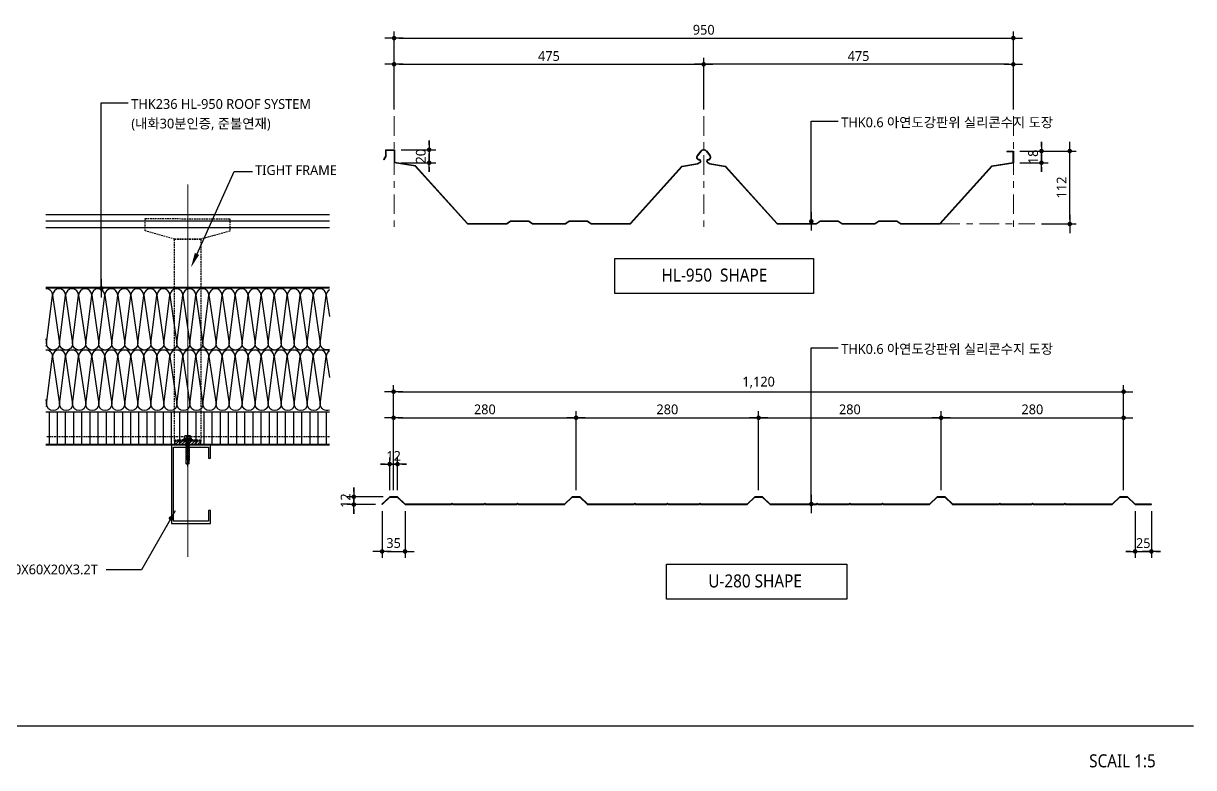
# Model space of a CAD drawing. Header units: millimetres. Extents: x -1365 to 31821, y 84 to 2865.
# Drawn here: x 25424 to 27220, y 1521 to 2663 of the extents above; entities that cross this region are included whole.
import ezdxf
from ezdxf import colors
from ezdxf.entities.mleader import LeaderData, LeaderLine
from ezdxf.enums import TextEntityAlignment as Align
from ezdxf.math import Vec2, Vec3

# ---------------------------------------------------------------- set-up
doc = ezdxf.new("R2010")
doc.units = ezdxf.units.MM
doc.header["$LTSCALE"] = 10
for name, pattern in [('0', [0]), ('CEN', [62, 60, -1, 0, -1]), ('HID', [0.375, 0.25, -0.125]), ('XKITLINE03', [6, 3, -1, 1, -1])]:
    doc.linetypes.add(name, pattern=pattern)
doc.layers.get('DEFPOINTS').update_dxf_attribs({"color": 137})
for name, color, linetype in [('0-3', 3, 'Continuous'), ('1', 7, 'Continuous'), ('2SEC', 2, 'Continuous'), ('4ELE', 4, 'Continuous'), ('6', 6, 'Continuous'), ('[]PURLIN', 6, '0'), ('[]단열재', 8, 'Continuous'), ('AA-CLXK-CNTL(BLBR)', 11, 'CEN'), ('DIM', 7, 'Continuous'), ('DM', 7, 'Continuous'), ('SYM-LEAD', 6, 'Continuous'), ('TEX', 3, 'Continuous'), ('TEXT', 3, 'Continuous'), ('치수선', 1, 'Continuous')]:
    doc.layers.add(name, color=color, linetype=linetype)
for name, color, linetype, lineweight in [('021', 1, 'CEN', 9), ('_0', 7, 'Continuous', 15), ('Grid', 1, 'Continuous', 0), ('SCREW', 9, 'Continuous', 5)]:
    doc.layers.add(name, color=color, linetype=linetype, lineweight=lineweight)
doc.styles.get("Standard").update_dxf_attribs({"font": 'malgun.ttf'})
doc.styles.add('돋움', font='malgun.ttf', dxfattribs={"width": 0.9})
doc.styles.add('맑은고딕', font='malgun.ttf')
doc.styles.add('스타일1', font='malgun.ttf')
doc.dimstyles.new('GAUN-10', dxfattribs={"dimscale": 10, "dimtxt": 1.5, "dimasz": 0.7, "dimexe": 1, "dimexo": 1, "dimgap": 0.5, "dimtad": 1, "dimdec": 0, "dimzin": 1, "dimdsep": 46, "dimlunit": 6, "dimtxsty": '맑은고딕', "dimblk": 'CJDOT', "dimcen": 0.09, "dimdle": 1, "dimclrd": 256, "dimclre": 256, "dimclrt": 3, "dimadec": 0, "dimazin": 0, "dimtfac": 1, "dimtdec": 0, "dimtix": 1, "dimtmove": 2, "dimatfit": 3, "dimldrblk": 'CJDOT', "dimfxl": 1, "dimtolj": 1, "dimtzin": 1, "dimarcsym": 0})

# ---------------------------------------------------------------- blocks, each defined once
blk = doc.blocks.new('dsgfdsgsfdgfdsgsdfgfdsg')
at = {"layer": 'AA-CLXK-CNTL(BLBR)', "color": 1}
blk.add_line((-48395.6, -8302.7), (-48395.6, -8353), dxfattribs=at)
at = {"layer": 'SCREW', "color": 8}
for p, q in [((-48403.6, -8311.4), (-48401.1, -8310.2)), ((-48403.6, -8311.4), (-48387.6, -8311.4)), ((-48403.6, -8311.4), (-48403.3, -8312.2)), ((-48400.6, -8305.7), (-48400.6, -8309.4)), ((-48399.3, -8305.2), (-48392, -8305.2)), ((-48397.9, -8305.7), (-48397.9, -8309.4)), ((-48393.4, -8305.7), (-48393.4, -8309.4)), ((-48390.6, -8305.7), (-48390.6, -8309.4)), ((-48387.6, -8311.4), (-48390.1, -8310.2)), ((-48387.6, -8311.4), (-48388, -8312.2)), ((-48388, -8312.2), (-48403.3, -8312.2)), ((-48398.8, -8314.1), (-48392.5, -8313.6)), ((-48398.8, -8314.1), (-48398.1, -8313.7)), ((-48398.8, -8314.1), (-48398.1, -8314.4)), ((-48398.8, -8315.9), (-48392.5, -8315.4)), ((-48398.8, -8315.9), (-48398.1, -8315.5)), ((-48398.8, -8315.9), (-48398.1, -8316.2)), ((-48398.8, -8317.7), (-48392.5, -8317.2)), ((-48398.8, -8317.7), (-48398.1, -8317.3)), ((-48398.8, -8317.7), (-48398.1, -8318)), ((-48398.8, -8319.5), (-48392.5, -8319)), ((-48398.8, -8319.5), (-48398.1, -8319.1)), ((-48398.8, -8319.5), (-48398.1, -8319.8)), ((-48398.8, -8321.3), (-48392.5, -8320.8)), ((-48398.8, -8321.3), (-48398.1, -8320.9)), ((-48398.8, -8321.3), (-48398.1, -8321.6)), ((-48398.8, -8323.1), (-48392.5, -8322.6)), ((-48398.8, -8323.1), (-48398.1, -8322.7)), ((-48398.8, -8323.1), (-48398.1, -8323.4)), ((-48398.8, -8324.9), (-48392.5, -8324.4)), ((-48398.8, -8324.9), (-48398.1, -8324.5)), ((-48398.8, -8324.9), (-48398.1, -8325.2)), ((-48398.8, -8326.7), (-48392.5, -8326.2)), ((-48398.8, -8326.7), (-48398.1, -8326.3)), ((-48398.8, -8326.7), (-48398.1, -8327)), ((-48398.8, -8328.5), (-48392.5, -8328)), ((-48398.8, -8328.5), (-48398.1, -8328.1)), ((-48398.8, -8328.5), (-48398.1, -8328.8)), ((-48398.8, -8330.3), (-48392.5, -8329.8)), ((-48398.8, -8330.3), (-48398.1, -8329.9)), ((-48398.1, -8313.7), (-48398.1, -8312.2)), ((-48398.1, -8313.7), (-48393.2, -8313.2)), ((-48398.1, -8314.4), (-48393.2, -8313.9)), ((-48398.1, -8315.5), (-48398.1, -8314.4)), ((-48398.1, -8315.5), (-48398.1, -8314.4)), ((-48398.1, -8315.5), (-48393.2, -8315)), ((-48398.1, -8316.2), (-48393.2, -8315.7)), ((-48398.1, -8317.3), (-48398.1, -8316.2)), ((-48398.1, -8317.3), (-48398.1, -8316.2)), ((-48398.1, -8317.3), (-48393.2, -8316.8)), ((-48398.1, -8318), (-48393.2, -8317.5)), ((-48398.1, -8320.9), (-48398.1, -8318)), ((-48398.1, -8319.1), (-48398.1, -8318)), ((-48398.1, -8319.1), (-48393.2, -8318.6)), ((-48398.1, -8319.8), (-48393.2, -8319.3)), ((-48398.1, -8320.9), (-48398.1, -8319.8)), ((-48398.1, -8320.9), (-48393.2, -8320.4)), ((-48398.1, -8321.6), (-48393.2, -8321.1)), ((-48398.1, -8322.7), (-48398.1, -8321.6)), ((-48398.1, -8322.7), (-48393.2, -8322.2)), ((-48398.1, -8323.4), (-48393.2, -8322.9)), ((-48398.1, -8324.5), (-48398.1, -8323.4)), ((-48398.1, -8324.5), (-48393.2, -8324)), ((-48398.1, -8325.2), (-48393.2, -8324.7)), ((-48398.1, -8326.3), (-48398.1, -8325.2)), ((-48398.1, -8326.3), (-48393.2, -8325.8)), ((-48398.1, -8327), (-48393.2, -8326.5)), ((-48398.1, -8328.1), (-48398.1, -8327)), ((-48398.1, -8328.1), (-48393.2, -8327.6)), ((-48398.1, -8328.8), (-48393.2, -8328.3)), ((-48398.1, -8329.9), (-48398.1, -8328.8)), ((-48398.1, -8329.9), (-48393.2, -8329.4)), ((-48393.2, -8313.2), (-48393.2, -8312.2)), ((-48392.5, -8313.6), (-48393.2, -8313.2)), ((-48392.5, -8313.6), (-48393.2, -8313.9)), ((-48393.2, -8315), (-48393.2, -8313.9)), ((-48393.2, -8315), (-48393.2, -8313.9)), ((-48392.5, -8315.4), (-48393.2, -8315)), ((-48392.5, -8315.4), (-48393.2, -8315.7)), ((-48393.2, -8316.8), (-48393.2, -8315.7)), ((-48393.2, -8316.8), (-48393.2, -8315.7)), ((-48392.5, -8317.2), (-48393.2, -8316.8)), ((-48392.5, -8317.2), (-48393.2, -8317.5)), ((-48393.2, -8318.6), (-48393.2, -8317.5)), ((-48393.2, -8318.6), (-48393.2, -8317.5)), ((-48392.5, -8319), (-48393.2, -8318.6)), ((-48392.5, -8319), (-48393.2, -8319.3)), ((-48393.2, -8320.4), (-48393.2, -8319.3)), ((-48393.2, -8320.4), (-48393.2, -8319.3)), ((-48392.5, -8320.8), (-48393.2, -8320.4)), ((-48392.5, -8320.8), (-48393.2, -8321.1)), ((-48393.2, -8322.2), (-48393.2, -8321.1)), ((-48392.5, -8322.6), (-48393.2, -8322.2)), ((-48392.5, -8322.6), (-48393.2, -8322.9)), ((-48393.2, -8324), (-48393.2, -8322.9)), ((-48392.5, -8324.4), (-48393.2, -8324)), ((-48392.5, -8324.4), (-48393.2, -8324.7)), ((-48393.2, -8325.8), (-48393.2, -8324.7)), ((-48392.5, -8326.2), (-48393.2, -8325.8)), ((-48392.5, -8326.2), (-48393.2, -8326.5)), ((-48393.2, -8327.6), (-48393.2, -8326.5)), ((-48392.5, -8328), (-48393.2, -8327.6)), ((-48392.5, -8328), (-48393.2, -8328.3)), ((-48393.2, -8329.4), (-48393.2, -8328.3)), ((-48392.5, -8329.8), (-48393.2, -8329.4)), ((-48392.5, -8329.8), (-48393.2, -8330.1)), ((-48398.8, -8330.3), (-48398.1, -8330.6)), ((-48398.8, -8332.1), (-48392.5, -8331.6)), ((-48398.8, -8332.1), (-48398.1, -8331.7)), ((-48398.8, -8332.1), (-48398.1, -8332.4)), ((-48398.8, -8333.9), (-48392.5, -8333.4)), ((-48398.8, -8333.9), (-48398.1, -8333.5)), ((-48398.8, -8333.9), (-48398.1, -8334.2)), ((-48398.8, -8335.7), (-48392.5, -8335.2)), ((-48398.8, -8335.7), (-48398.1, -8335.3)), ((-48398.8, -8335.7), (-48398.1, -8336)), ((-48398.8, -8337.5), (-48392.5, -8337)), ((-48398.8, -8337.5), (-48398.1, -8337.1)), ((-48398.8, -8337.5), (-48398.1, -8337.8)), ((-48398.8, -8339.3), (-48392.5, -8338.8)), ((-48398.8, -8339.3), (-48398.1, -8338.9)), ((-48398.8, -8339.3), (-48398.1, -8339.6)), ((-48398.8, -8341.1), (-48392.5, -8340.6)), ((-48398.8, -8341.1), (-48398.1, -8340.7)), ((-48398.8, -8341.1), (-48398.1, -8341.4)), ((-48398.8, -8342.9), (-48392.5, -8342.4)), ((-48398.8, -8342.9), (-48398.1, -8342.5)), ((-48398.8, -8342.9), (-48398.1, -8343.2)), ((-48398.1, -8330.6), (-48393.2, -8330.1)), ((-48398.1, -8331.7), (-48398.1, -8330.6)), ((-48398.1, -8331.7), (-48393.2, -8331.2)), ((-48398.1, -8332.4), (-48393.2, -8331.9)), ((-48398.1, -8333.5), (-48398.1, -8332.4)), ((-48398.1, -8333.5), (-48393.2, -8333)), ((-48398.1, -8334.2), (-48393.2, -8333.7)), ((-48398.1, -8335.3), (-48398.1, -8334.2)), ((-48398.1, -8335.3), (-48393.2, -8334.8)), ((-48398.1, -8336), (-48393.2, -8335.5)), ((-48398.1, -8337.1), (-48398.1, -8336)), ((-48398.1, -8337.1), (-48393.2, -8336.6)), ((-48398.1, -8337.8), (-48393.2, -8337.3)), ((-48398.1, -8338.9), (-48398.1, -8337.8)), ((-48398.1, -8338.9), (-48393.2, -8338.4)), ((-48398.1, -8339.6), (-48393.2, -8339.1)), ((-48398.1, -8340.7), (-48398.1, -8339.6)), ((-48398.1, -8340.7), (-48393.2, -8340.2)), ((-48398.1, -8341.4), (-48393.2, -8340.9)), ((-48398.1, -8342.5), (-48398.1, -8341.4)), ((-48398.1, -8342.5), (-48393.2, -8342)), ((-48398.1, -8343.2), (-48397, -8343.1)), ((-48397.9, -8348.4), (-48397.9, -8343.2)), ((-48397.9, -8343.2), (-48397.9, -8343.2)), ((-48397.4, -8344), (-48397.9, -8344.2)), ((-48397.8, -8348.2), (-48397.8, -8344.1)), ((-48397, -8343.1), (-48397.4, -8344)), ((-48397.4, -8344), (-48397.4, -8347.4)), ((-48397.4, -8347.4), (-48395.6, -8350.2)), ((-48396, -8343), (-48393.1, -8342.7)), ((-48394.8, -8347.2), (-48395.6, -8350.2)), ((-48394.8, -8347.2), (-48393.1, -8348.4)), ((-48393.2, -8331.2), (-48393.2, -8330.1)), ((-48392.5, -8331.6), (-48393.2, -8331.2)), ((-48392.5, -8331.6), (-48393.2, -8331.9)), ((-48393.2, -8333), (-48393.2, -8331.9)), ((-48392.5, -8333.4), (-48393.2, -8333)), ((-48392.5, -8333.4), (-48393.2, -8333.7)), ((-48393.2, -8334.8), (-48393.2, -8333.7)), ((-48392.5, -8335.2), (-48393.2, -8334.8)), ((-48392.5, -8335.2), (-48393.2, -8335.5)), ((-48393.2, -8336.6), (-48393.2, -8335.5)), ((-48392.5, -8337), (-48393.2, -8336.6)), ((-48392.5, -8337), (-48393.2, -8337.3)), ((-48393.2, -8338.4), (-48393.2, -8337.3)), ((-48392.5, -8338.8), (-48393.2, -8338.4)), ((-48392.5, -8338.8), (-48393.2, -8339.1)), ((-48393.2, -8340.2), (-48393.2, -8339.1)), ((-48392.5, -8340.6), (-48393.2, -8340.2)), ((-48392.5, -8340.6), (-48393.2, -8340.9)), ((-48393.2, -8342), (-48393.2, -8340.9)), ((-48392.5, -8342.4), (-48393.2, -8342)), ((-48392.5, -8342.4), (-48393.1, -8342.7)), ((-48393.1, -8342.7), (-48393.1, -8348.4)), ((-48395.6, -8350.2), (-48397.9, -8348.4)), ((-48395.6, -8350.2), (-48397.8, -8348.2)), ((-48395.6, -8350.2), (-48393.1, -8348.4))]:
    blk.add_line(p, q, dxfattribs=at)
blk.add_lwpolyline([(-48389.6, -8310), (-48389.6, -8309.5, 0.414214), (-48389.8, -8309.4), (-48400.6, -8309.4), (-48401.5, -8309.4, 0.414214), (-48401.6, -8309.5), (-48401.6, -8310, 0.414214), (-48401.5, -8310.2), (-48389.8, -8310.2, 0.414214)], format="xyb", close=True, dxfattribs=at)
for centre, radius, start, end in [((-48399.3, -8307.2), 2.07, 48.3968, 131.6032), ((-48395.6, -8310.3), 5.11, 63.8596, 116.1404), ((-48392, -8307.2), 2.07, 48.3968, 131.6032), ((-48396.3, -8344.4), 1.41, 2.6881, 120.338), ((-48405, -8346.3), 10.3, 354.5451, 11.0231)]:
    blk.add_arc(centre, radius, start, end, dxfattribs=at)
blk = doc.blocks.new('CJDOT')
blk.add_line((-2, 0), (2, 0))
at = {"const_width": 0.5}
blk.add_lwpolyline([(-0.25, 0, 1), (0.25, 0, 1)], format="xyb", close=True, dxfattribs=at)
blk = doc.blocks.new('*D324')
at = {"layer": 'DEFPOINTS', "color": 0, "transparency": 16777216}
for p in [(26272.2, 2057.6), (25992.2, 1936.4), (26272.2, 1936.4)]:
    blk.add_point(p, dxfattribs=at)
at = {"layer": 'DIM', "lineweight": -2, "transparency": 16777216}
for p, q in [((25992.2, 1946.4), (25992.2, 2067.6)), ((26272.2, 1946.4), (26272.2, 2067.6)), ((25999.2, 2057.6), (26265.2, 2057.6))]:
    blk.add_line(p, q, dxfattribs=at)
at = {"layer": 'DIM', "lineweight": -2, "transparency": 16777216, "xscale": 7, "yscale": 7, "zscale": 7, "rotation": 180}
blk.add_blockref('CJDOT', (25992.2, 2057.6), dxfattribs=at)
at = {"layer": 'DIM', "lineweight": -2, "transparency": 16777216, "xscale": 7, "yscale": 7, "zscale": 7}
blk.add_blockref('CJDOT', (26272.2, 2057.6), dxfattribs=at)
at = {"layer": 'DIM', "color": 3, "transparency": 16777216, "insert": (26132.2, 2070.4), "char_height": 15, "attachment_point": 5, "style": '맑은고딕'}
blk.add_mtext('\\A1;280', dxfattribs=at)
blk = doc.blocks.new('*D325')
at = {"layer": 'DEFPOINTS', "color": 0, "transparency": 16777216}
for p in [(26552.2, 2057.6), (26272.2, 1936.4), (26552.2, 1936.4)]:
    blk.add_point(p, dxfattribs=at)
at = {"layer": 'DIM', "lineweight": -2, "transparency": 16777216}
for p, q in [((26272.2, 1946.4), (26272.2, 2067.6)), ((26552.2, 1946.4), (26552.2, 2067.6)), ((26279.2, 2057.6), (26545.2, 2057.6))]:
    blk.add_line(p, q, dxfattribs=at)
at = {"layer": 'DIM', "lineweight": -2, "transparency": 16777216, "xscale": 7, "yscale": 7, "zscale": 7, "rotation": 180}
blk.add_blockref('CJDOT', (26272.2, 2057.6), dxfattribs=at)
at = {"layer": 'DIM', "lineweight": -2, "transparency": 16777216, "xscale": 7, "yscale": 7, "zscale": 7}
blk.add_blockref('CJDOT', (26552.2, 2057.6), dxfattribs=at)
at = {"layer": 'DIM', "color": 3, "transparency": 16777216, "insert": (26412.2, 2070.4), "char_height": 15, "attachment_point": 5, "style": '맑은고딕'}
blk.add_mtext('\\A1;280', dxfattribs=at)
blk = doc.blocks.new('*D326')
at = {"layer": 'DEFPOINTS', "color": 0, "transparency": 16777216}
for p in [(26832.2, 2057.6), (26552.2, 1936.4), (26832.2, 1936.4)]:
    blk.add_point(p, dxfattribs=at)
at = {"layer": 'DIM', "lineweight": -2, "transparency": 16777216}
for p, q in [((26552.2, 1946.4), (26552.2, 2067.6)), ((26832.2, 1946.4), (26832.2, 2067.6)), ((26559.2, 2057.6), (26825.2, 2057.6))]:
    blk.add_line(p, q, dxfattribs=at)
at = {"layer": 'DIM', "lineweight": -2, "transparency": 16777216, "xscale": 7, "yscale": 7, "zscale": 7, "rotation": 180}
blk.add_blockref('CJDOT', (26552.2, 2057.6), dxfattribs=at)
at = {"layer": 'DIM', "lineweight": -2, "transparency": 16777216, "xscale": 7, "yscale": 7, "zscale": 7}
blk.add_blockref('CJDOT', (26832.2, 2057.6), dxfattribs=at)
at = {"layer": 'DIM', "color": 3, "transparency": 16777216, "insert": (26692.2, 2070.4), "char_height": 15, "attachment_point": 5, "style": '맑은고딕'}
blk.add_mtext('\\A1;280', dxfattribs=at)
blk = doc.blocks.new('*D327')
at = {"layer": 'DEFPOINTS', "color": 0, "transparency": 16777216}
for p in [(25931.2, 1936.4), (25974.6, 1924.4), (25986.2, 1936.4)]:
    blk.add_point(p, dxfattribs=at)
at = {"layer": 'DIM', "lineweight": -2, "transparency": 16777216}
for p, q in [((25931.2, 1943.4), (25931.2, 1950.4)), ((25976.2, 1936.4), (25921.2, 1936.4)), ((25964.6, 1924.4), (25921.2, 1924.4)), ((25931.2, 1924.4), (25931.2, 1936.4)), ((25931.2, 1917.4), (25931.2, 1910.4))]:
    blk.add_line(p, q, dxfattribs=at)
at = {"layer": 'DIM', "lineweight": -2, "transparency": 16777216, "xscale": 7, "yscale": 7, "zscale": 7}
for p, rotation in [((25931.2, 1936.4), 270), ((25931.2, 1924.4), 90)]:
    blk.add_blockref('CJDOT', p, dxfattribs=dict(at, rotation=rotation))
at = {"layer": 'DIM', "color": 3, "transparency": 16777216, "insert": (25918.5, 1930.4), "char_height": 15, "attachment_point": 5, "rotation": 90, "style": '맑은고딕'}
blk.add_mtext('\\A1;12', dxfattribs=at)
blk = doc.blocks.new('*D328')
at = {"layer": 'DEFPOINTS', "color": 0, "transparency": 16777216}
for p in [(25998.2, 1986.5), (25986.2, 1936.4), (25998.2, 1936.4)]:
    blk.add_point(p, dxfattribs=at)
at = {"layer": 'DIM', "lineweight": -2, "transparency": 16777216}
for p, q in [((25986.2, 1946.4), (25986.2, 1996.5)), ((25998.2, 1946.4), (25998.2, 1996.5)), ((25979.2, 1986.5), (25972.2, 1986.5)), ((25986.2, 1986.5), (25998.2, 1986.5)), ((26005.2, 1986.5), (26012.2, 1986.5))]:
    blk.add_line(p, q, dxfattribs=at)
at = {"layer": 'DIM', "lineweight": -2, "transparency": 16777216, "xscale": 7, "yscale": 7, "zscale": 7}
blk.add_blockref('CJDOT', (25986.2, 1986.5), dxfattribs=at)
at = {"layer": 'DIM', "lineweight": -2, "transparency": 16777216, "xscale": 7, "yscale": 7, "zscale": 7, "rotation": 180}
blk.add_blockref('CJDOT', (25998.2, 1986.5), dxfattribs=at)
at = {"layer": 'DIM', "color": 3, "transparency": 16777216, "insert": (25992.2, 1999.1), "char_height": 15, "attachment_point": 5, "style": '맑은고딕'}
blk.add_mtext('\\A1;12', dxfattribs=at)
blk = doc.blocks.new('*D329')
at = {"layer": 'DEFPOINTS', "color": 0, "transparency": 16777216}
for p in [(25974.6, 1924.4), (26009.8, 1924.4), (26009.8, 1852.5)]:
    blk.add_point(p, dxfattribs=at)
at = {"layer": 'DIM', "lineweight": -2, "transparency": 16777216}
for p, q in [((25974.6, 1914.4), (25974.6, 1842.5)), ((26009.8, 1914.4), (26009.8, 1842.5)), ((25981.6, 1852.5), (26002.8, 1852.5))]:
    blk.add_line(p, q, dxfattribs=at)
at = {"layer": 'DIM', "lineweight": -2, "transparency": 16777216, "xscale": 7, "yscale": 7, "zscale": 7, "rotation": 180}
blk.add_blockref('CJDOT', (25974.6, 1852.5), dxfattribs=at)
at = {"layer": 'DIM', "lineweight": -2, "transparency": 16777216, "xscale": 7, "yscale": 7, "zscale": 7}
blk.add_blockref('CJDOT', (26009.8, 1852.5), dxfattribs=at)
at = {"layer": 'DIM', "color": 3, "transparency": 16777216, "insert": (25992.2, 1865.3), "char_height": 15, "attachment_point": 5, "style": '맑은고딕'}
blk.add_mtext('\\A1;35', dxfattribs=at)
blk = doc.blocks.new('*D330')
at = {"layer": 'DEFPOINTS', "color": 0, "transparency": 16777216}
for p in [(27112.2, 2097.6), (25992.2, 1936.4), (27112.2, 1936.4)]:
    blk.add_point(p, dxfattribs=at)
at = {"layer": 'DIM', "lineweight": -2, "transparency": 16777216}
for p, q in [((25992.2, 1946.4), (25992.2, 2107.6)), ((27112.2, 1946.4), (27112.2, 2107.6)), ((25999.2, 2097.6), (27105.2, 2097.6))]:
    blk.add_line(p, q, dxfattribs=at)
at = {"layer": 'DIM', "lineweight": -2, "transparency": 16777216, "xscale": 7, "yscale": 7, "zscale": 7, "rotation": 180}
blk.add_blockref('CJDOT', (25992.2, 2097.6), dxfattribs=at)
at = {"layer": 'DIM', "lineweight": -2, "transparency": 16777216, "xscale": 7, "yscale": 7, "zscale": 7}
blk.add_blockref('CJDOT', (27112.2, 2097.6), dxfattribs=at)
at = {"layer": 'DIM', "color": 3, "transparency": 16777216, "insert": (26552.2, 2111.7), "char_height": 15, "attachment_point": 5, "style": '맑은고딕'}
blk.add_mtext('\\A1;1,120', dxfattribs=at)
blk = doc.blocks.new('*D331')
at = {"layer": 'DEFPOINTS', "color": 0, "transparency": 16777216}
for p in [(27112.2, 2057.6), (26832.2, 1936.4), (27112.2, 1936.4)]:
    blk.add_point(p, dxfattribs=at)
at = {"layer": 'DIM', "lineweight": -2, "transparency": 16777216}
for p, q in [((26832.2, 1946.4), (26832.2, 2067.6)), ((27112.2, 1946.4), (27112.2, 2067.6)), ((26839.2, 2057.6), (27105.2, 2057.6))]:
    blk.add_line(p, q, dxfattribs=at)
at = {"layer": 'DIM', "lineweight": -2, "transparency": 16777216, "xscale": 7, "yscale": 7, "zscale": 7, "rotation": 180}
blk.add_blockref('CJDOT', (26832.2, 2057.6), dxfattribs=at)
at = {"layer": 'DIM', "lineweight": -2, "transparency": 16777216, "xscale": 7, "yscale": 7, "zscale": 7}
blk.add_blockref('CJDOT', (27112.2, 2057.6), dxfattribs=at)
at = {"layer": 'DIM', "color": 3, "transparency": 16777216, "insert": (26972.2, 2070.4), "char_height": 15, "attachment_point": 5, "style": '맑은고딕'}
blk.add_mtext('\\A1;280', dxfattribs=at)
blk = doc.blocks.new('*D332')
at = {"layer": 'DEFPOINTS', "color": 0, "transparency": 16777216}
for p in [(27129.8, 1924.4), (27154.8, 1924.4), (27154.8, 1852.5)]:
    blk.add_point(p, dxfattribs=at)
at = {"layer": 'DIM', "lineweight": -2, "transparency": 16777216}
for p, q in [((27129.8, 1914.4), (27129.8, 1842.5)), ((27154.8, 1914.4), (27154.8, 1842.5)), ((27122.8, 1852.5), (27115.8, 1852.5)), ((27129.8, 1852.5), (27154.8, 1852.5)), ((27161.8, 1852.5), (27168.8, 1852.5))]:
    blk.add_line(p, q, dxfattribs=at)
at = {"layer": 'DIM', "lineweight": -2, "transparency": 16777216, "xscale": 7, "yscale": 7, "zscale": 7}
blk.add_blockref('CJDOT', (27129.8, 1852.5), dxfattribs=at)
at = {"layer": 'DIM', "lineweight": -2, "transparency": 16777216, "xscale": 7, "yscale": 7, "zscale": 7, "rotation": 180}
blk.add_blockref('CJDOT', (27154.8, 1852.5), dxfattribs=at)
at = {"layer": 'DIM', "color": 3, "transparency": 16777216, "insert": (27142.3, 1865.2), "char_height": 15, "attachment_point": 5, "style": '맑은고딕'}
blk.add_mtext('\\A1;25', dxfattribs=at)
blk = doc.blocks.new('*D333')
at = {"layer": 'DEFPOINTS', "color": 0, "transparency": 16777216}
for p in [(26943, 2640.3), (25993, 2520.5), (26943, 2520.5)]:
    blk.add_point(p, dxfattribs=at)
at = {"layer": 'DIM', "lineweight": -2, "transparency": 16777216}
for p, q in [((25993, 2530.5), (25993, 2650.3)), ((26000, 2640.3), (26936, 2640.3)), ((26943, 2530.5), (26943, 2650.3))]:
    blk.add_line(p, q, dxfattribs=at)
at = {"layer": 'DIM', "lineweight": -2, "transparency": 16777216, "xscale": 7, "yscale": 7, "zscale": 7, "rotation": 180}
blk.add_blockref('CJDOT', (25993, 2640.3), dxfattribs=at)
at = {"layer": 'DIM', "lineweight": -2, "transparency": 16777216, "xscale": 7, "yscale": 7, "zscale": 7}
blk.add_blockref('CJDOT', (26943, 2640.3), dxfattribs=at)
at = {"layer": 'DIM', "color": 3, "transparency": 16777216, "insert": (26468, 2653), "char_height": 15, "attachment_point": 5, "style": '맑은고딕'}
blk.add_mtext('\\A1;950', dxfattribs=at)
blk = doc.blocks.new('*D334')
at = {"layer": 'DEFPOINTS', "color": 0, "transparency": 16777216}
for p in [(26468, 2600.1), (25993, 2520.5), (26468, 2520.5)]:
    blk.add_point(p, dxfattribs=at)
at = {"layer": 'DIM', "lineweight": -2, "transparency": 16777216}
for p, q in [((25993, 2530.5), (25993, 2610.1)), ((26468, 2530.5), (26468, 2610.1)), ((26000, 2600.1), (26461, 2600.1))]:
    blk.add_line(p, q, dxfattribs=at)
at = {"layer": 'DIM', "lineweight": -2, "transparency": 16777216, "xscale": 7, "yscale": 7, "zscale": 7, "rotation": 180}
blk.add_blockref('CJDOT', (25993, 2600.1), dxfattribs=at)
at = {"layer": 'DIM', "lineweight": -2, "transparency": 16777216, "xscale": 7, "yscale": 7, "zscale": 7}
blk.add_blockref('CJDOT', (26468, 2600.1), dxfattribs=at)
at = {"layer": 'DIM', "color": 3, "transparency": 16777216, "insert": (26230.5, 2612.7), "char_height": 15, "attachment_point": 5, "style": '맑은고딕'}
blk.add_mtext('\\A1;475', dxfattribs=at)
blk = doc.blocks.new('*D335')
at = {"layer": 'DEFPOINTS', "color": 0, "transparency": 16777216}
for p in [(26976, 2467), (27029.6, 2467), (26976, 2355)]:
    blk.add_point(p, dxfattribs=at)
at = {"layer": 'DIM', "lineweight": -2, "transparency": 16777216}
for p, q in [((26986, 2467), (27039.6, 2467)), ((27029.6, 2362), (27029.6, 2460)), ((26986, 2355), (27039.6, 2355))]:
    blk.add_line(p, q, dxfattribs=at)
at = {"layer": 'DIM', "lineweight": -2, "transparency": 16777216, "xscale": 7, "yscale": 7, "zscale": 7}
for p, rotation in [((27029.6, 2467), 90), ((27029.6, 2355), 270)]:
    blk.add_blockref('CJDOT', p, dxfattribs=dict(at, rotation=rotation))
at = {"layer": 'DIM', "color": 3, "transparency": 16777216, "insert": (27017, 2411), "char_height": 15, "attachment_point": 5, "rotation": 90, "style": '맑은고딕'}
blk.add_mtext('\\A1;112', dxfattribs=at)
blk = doc.blocks.new('*D336')
at = {"layer": 'DEFPOINTS', "color": 0, "transparency": 16777216}
for p in [(26943, 2467), (26943, 2449), (26986.2, 2449)]:
    blk.add_point(p, dxfattribs=at)
at = {"layer": 'DIM', "lineweight": -2, "transparency": 16777216}
for p, q in [((26986.2, 2474), (26986.2, 2481)), ((26953, 2467), (26996.2, 2467)), ((26986.2, 2467), (26986.2, 2449)), ((26953, 2449), (26996.2, 2449)), ((26986.2, 2442), (26986.2, 2435))]:
    blk.add_line(p, q, dxfattribs=at)
at = {"layer": 'DIM', "lineweight": -2, "transparency": 16777216, "xscale": 7, "yscale": 7, "zscale": 7}
for p, rotation in [((26986.2, 2467), 270), ((26986.2, 2449), 90)]:
    blk.add_blockref('CJDOT', p, dxfattribs=dict(at, rotation=rotation))
at = {"layer": 'DIM', "color": 3, "transparency": 16777216, "insert": (26973.4, 2458), "char_height": 15, "attachment_point": 5, "rotation": 90, "style": '맑은고딕'}
blk.add_mtext('\\A1;18', dxfattribs=at)
blk = doc.blocks.new('*D337')
at = {"layer": 'DEFPOINTS', "color": 0, "transparency": 16777216}
for p in [(25993.6, 2469), (25993.6, 2449), (26046.8, 2449)]:
    blk.add_point(p, dxfattribs=at)
at = {"layer": 'DIM', "lineweight": -2, "transparency": 16777216}
for p, q in [((26046.8, 2476), (26046.8, 2483)), ((26003.6, 2469), (26056.8, 2469)), ((26046.8, 2469), (26046.8, 2449)), ((26003.6, 2449), (26056.8, 2449)), ((26046.8, 2442), (26046.8, 2435))]:
    blk.add_line(p, q, dxfattribs=at)
at = {"layer": 'DIM', "lineweight": -2, "transparency": 16777216, "xscale": 7, "yscale": 7, "zscale": 7}
for p, rotation in [((26046.8, 2469), 270), ((26046.8, 2449), 90)]:
    blk.add_blockref('CJDOT', p, dxfattribs=dict(at, rotation=rotation))
at = {"layer": 'DIM', "color": 3, "transparency": 16777216, "insert": (26034, 2459), "char_height": 15, "attachment_point": 5, "rotation": 90, "style": '맑은고딕'}
blk.add_mtext('\\A1;20', dxfattribs=at)
blk = doc.blocks.new('*D338')
at = {"layer": 'DEFPOINTS', "color": 0, "transparency": 16777216}
for p in [(26468, 2600.1), (26468, 2520.5), (26943, 2520.5)]:
    blk.add_point(p, dxfattribs=at)
at = {"layer": 'DIM', "lineweight": -2, "transparency": 16777216}
for p, q in [((26468, 2530.5), (26468, 2610.1)), ((26943, 2530.5), (26943, 2610.1)), ((26936, 2600.1), (26475, 2600.1))]:
    blk.add_line(p, q, dxfattribs=at)
at = {"layer": 'DIM', "lineweight": -2, "transparency": 16777216, "xscale": 7, "yscale": 7, "zscale": 7, "rotation": 180}
blk.add_blockref('CJDOT', (26468, 2600.1), dxfattribs=at)
at = {"layer": 'DIM', "lineweight": -2, "transparency": 16777216, "xscale": 7, "yscale": 7, "zscale": 7}
blk.add_blockref('CJDOT', (26943, 2600.1), dxfattribs=at)
at = {"layer": 'DIM', "color": 3, "transparency": 16777216, "insert": (26705.5, 2612.7), "char_height": 15, "attachment_point": 5, "style": '맑은고딕'}
blk.add_mtext('\\A1;475', dxfattribs=at)

msp = doc.modelspace()

# ---------------------------------------------------------------- hatches: boundary and pattern name
at = {"layer": '1'}
h = msp.add_hatch(dxfattribs=at)
h.set_pattern_fill('ANSI31', color=256, angle=-4.1743)
h.set_pattern_definition([(40.825725986, (-5331902.7532, 6556916.6863), (-2.0756893693, 2.4025275528), [])])
h.paths.add_polyline_path([(25656.3, 2021.5), (25656.3, 2016.5), (25696.3, 2016.5), (25696.3, 2021.5)])
at = {"layer": '[]단열재'}
h = msp.add_hatch(dxfattribs=at)
h.set_pattern_fill('ANSI31', color=256, scale=100, angle=45)
h.set_pattern_definition([(90, (-6309635.918, 3394495.792), (-12.5, 3e-15), [])])
h.paths.add_polyline_path([(25893.8, 2016.5), (25893.6, 2066.5), (25458.9, 2066.5), (25459.1, 2016.5)])

# ---------------------------------------------------------------- linework, layer by layer
msp.add_line((23782.7, 1585), (27219.6, 1585))
at = {"layer": '0-3', "linetype": 'Continuous'}
for p, q in [((25893.8, 2369.3), (25458.7, 2369.3)), ((25893.8, 2359.3), (25458.7, 2359.3)), ((25893.8, 2349.3), (25458.7, 2349.3)), ((25893.8, 2257.3), (25458.7, 2257.3)), ((25893.8, 2256.3), (25458.7, 2256.3)), ((25893.8, 2016.5), (25458.7, 2016.5)), ((25893.8, 2015.5), (25458.7, 2015.5))]:
    msp.add_line(p, q, dxfattribs=at)
at = {"layer": '0-3', "linetype": 'HID'}
msp.add_line((25893.8, 2028.5), (25458.7, 2028.5), dxfattribs=at)
at = {"layer": '021'}
msp.add_line((25676.3, 1844.4), (25676.3, 2415.5), dxfattribs=at)
at = {"layer": '1'}
msp.add_lwpolyline([(25656.3, 2021.5), (25656.3, 2016.5), (25696.3, 2016.5), (25696.3, 2021.5)], close=True, dxfattribs=at)
at = {"layer": '2SEC', "color": 7}
msp.add_lwpolyline([(26131, 1924.4), (26132.2, 1925.5), (26133.3, 1924.4), (26181, 1924.4), (26182.2, 1925.5), (26183.3, 1924.4), (26254.6, 1924.4), (26266.4, 1935.8), (26272.2, 1935.8), (26277.9, 1935.8), (26289.8, 1924.4), (26361, 1924.4), (26362.2, 1925.5), (26363.3, 1924.4), (26411, 1924.4), (26412.2, 1925.5), (26413.3, 1924.4), (26461, 1924.4), (26462.2, 1925.5), (26463.3, 1924.4), (26534.6, 1924.4), (26546.4, 1935.8), (26552.2, 1935.8), (26557.9, 1935.8), (26569.8, 1924.4), (26641, 1924.4), (26642.2, 1925.5), (26643.3, 1924.4), (26691, 1924.4), (26692.2, 1925.5), (26693.3, 1924.4), (26741, 1924.4), (26742.2, 1925.5), (26743.3, 1924.4), (26814.6, 1924.4), (26826.4, 1935.8), (26832.2, 1935.8), (26837.9, 1935.8), (26849.8, 1924.4), (26921, 1924.4), (26922.2, 1925.5), (26923.3, 1924.4), (26971, 1924.4), (26972.2, 1925.5), (26973.3, 1924.4), (27021, 1924.4), (27022.2, 1925.5), (27023.3, 1924.4), (27094.6, 1924.4), (27106.4, 1935.8), (27112.2, 1935.8), (27117.9, 1935.8), (27129.8, 1924.4), (27154.8, 1924.4), (27154.8, 1925), (27130, 1925), (27118.2, 1936.4), (27112.2, 1936.4), (27106.2, 1936.4), (27094.4, 1925), (27023.6, 1925), (27022.2, 1926.4), (27020.8, 1925), (26973.6, 1925), (26972.2, 1926.4), (26970.8, 1925), (26923.6, 1925), (26922.2, 1926.4), (26920.8, 1925), (26850, 1925), (26838.2, 1936.4), (26832.2, 1936.4), (26826.2, 1936.4), (26814.4, 1925), (26743.6, 1925), (26742.2, 1926.4), (26740.8, 1925), (26693.6, 1925), (26692.2, 1926.4), (26690.8, 1925), (26643.6, 1925), (26642.2, 1926.4), (26640.8, 1925), (26570, 1925), (26558.2, 1936.4), (26552.2, 1936.4), (26546.2, 1936.4), (26534.4, 1925), (26463.6, 1925), (26462.2, 1926.4), (26460.8, 1925), (26413.6, 1925), (26412.2, 1926.4), (26410.8, 1925), (26363.6, 1925), (26362.2, 1926.4), (26360.8, 1925), (26290, 1925), (26278.2, 1936.4), (26272.2, 1936.4), (26266.2, 1936.4), (26254.4, 1925), (26183.6, 1925), (26182.2, 1926.4), (26180.8, 1925), (26133.6, 1925), (26132.2, 1926.4), (26130.8, 1925), (26083.6, 1925), (26082.2, 1926.4), (26080.8, 1925), (26010, 1925), (25998.2, 1936.4), (25992.2, 1936.4), (25986.2, 1936.4), (25974.2, 1924.8), (25974.6, 1924.4), (25986.4, 1935.8), (25992.2, 1935.8), (25997.9, 1935.8), (26009.8, 1924.4), (26081, 1924.4), (26082.2, 1925.5), (26083.3, 1924.4)], close=True, dxfattribs=at)
at = {"layer": '4ELE', "linetype": 'HID'}
msp.add_line((25656.3, 2023.5), (25696.3, 2023.5), dxfattribs=at)
for points in [[(25741.1, 2344), (25696.3, 2331.8), (25656.3, 2331.8), (25611.1, 2344.3), (25611.1, 2363.3), (25741.1, 2363), (25741.1, 2344)], [(25696.3, 2331.8), (25696.3, 2021.5), (25656.3, 2021.5), (25656.3, 2331.8)]]:
    msp.add_lwpolyline(points, close=True, dxfattribs=at)
at = {"layer": '6', "color": 2}
for p, q in [((25979.6, 2469), (25993.6, 2469)), ((25979.6, 2469), (25979.6, 2459)), ((25980.2, 2468.4), (25993, 2468.4)), ((25980.2, 2468.4), (25980.2, 2458.8)), ((25993, 2468.4), (25993, 2449)), ((25993.6, 2469), (25993.6, 2449.5)), ((26463.7, 2467.2), (26458, 2459.9)), ((26464.2, 2466.8), (26458.5, 2459.5)), ((26471.7, 2466.8), (26477.5, 2459.5)), ((26472.2, 2467.2), (26477.9, 2459.9)), ((26933, 2467), (26943, 2467)), ((26933, 2467), (26933, 2466.4)), ((26933, 2466.4), (26942.4, 2466.4)), ((26942.4, 2466.4), (26942.4, 2449.5)), ((26943, 2467), (26943, 2449)), ((25979.6, 2459), (25976.6, 2453.8)), ((25976.6, 2453.8), (25977.1, 2453.5)), ((25980.2, 2458.8), (25977.1, 2453.5)), ((26025.5, 2444), (25993, 2449)), ((26025.8, 2444.5), (25993.6, 2449.5)), ((26105.5, 2355), (26025.5, 2444)), ((26105.7, 2355.6), (26025.8, 2444.5)), ((26355.5, 2355), (26434.8, 2443.3)), ((26355.6, 2356.1), (26434.5, 2443.8)), ((26434.5, 2443.8), (26458.6, 2447.7)), ((26434.8, 2443.3), (26458.8, 2447.1)), ((26458.6, 2447.7), (26462.1, 2449.8)), ((26458.8, 2447.1), (26462.4, 2449.3)), ((26473.5, 2449.3), (26477.1, 2447.1)), ((26473.8, 2449.8), (26477.3, 2447.7)), ((26477.1, 2447.1), (26501.1, 2443.3)), ((26477.3, 2447.7), (26501.4, 2443.8)), ((26580.5, 2355), (26501.1, 2443.3)), ((26580.7, 2355.6), (26501.4, 2443.8)), ((26830.2, 2355.6), (26910.2, 2444.5)), ((26830.5, 2355), (26910.5, 2444)), ((26910.2, 2444.5), (26942.4, 2449.5)), ((26910.5, 2444), (26943, 2449)), ((26105.5, 2355), (26165.7, 2355)), ((26105.7, 2355.6), (26165.5, 2355.6)), ((26165.5, 2355.6), (26171.5, 2360)), ((26165.7, 2355), (26171.7, 2359.4)), ((26171.5, 2360), (26199.5, 2360)), ((26171.7, 2359.4), (26199.3, 2359.4)), ((26199.3, 2359.4), (26205.3, 2355)), ((26199.5, 2360), (26205.5, 2355.6)), ((26205.3, 2355), (26255.6, 2355)), ((26205.3, 2355), (26255.7, 2355)), ((26205.5, 2355.6), (26255.5, 2355.6)), ((26205.5, 2355.6), (26255.5, 2355.6)), ((26255.5, 2355.6), (26261.5, 2360)), ((26255.7, 2355), (26261.7, 2359.4)), ((26261.5, 2360), (26289.5, 2360)), ((26261.7, 2359.4), (26289.3, 2359.4)), ((26289.3, 2359.4), (26295.3, 2355)), ((26289.5, 2360), (26295.5, 2355.6)), ((26295.3, 2355), (26355.5, 2355)), ((26295.5, 2355.6), (26354.5, 2355.6)), ((26580.5, 2355), (26640.7, 2355)), ((26580.7, 2355.6), (26639.8, 2355.6)), ((26640.7, 2355), (26646.7, 2359.4)), ((26641, 2356), (26646.5, 2360)), ((26646.5, 2360), (26674.5, 2360)), ((26646.7, 2359.4), (26674.3, 2359.4)), ((26674.3, 2359.4), (26680.3, 2355)), ((26674.5, 2360), (26680.5, 2355.6)), ((26680.3, 2355), (26730.6, 2355)), ((26680.3, 2355), (26730.7, 2355)), ((26680.5, 2355.6), (26730.5, 2355.6)), ((26681.2, 2355.6), (26729.7, 2355.6)), ((26730.5, 2355.6), (26736.5, 2360)), ((26730.7, 2355), (26736.7, 2359.4)), ((26736.5, 2360), (26764.5, 2360)), ((26736.7, 2359.4), (26764.3, 2359.4)), ((26764.3, 2359.4), (26770.3, 2355)), ((26764.5, 2360), (26770.5, 2355.6)), ((26770.3, 2355), (26830.5, 2355)), ((26770.5, 2355.6), (26830.2, 2355.6))]:
    msp.add_line(p, q, dxfattribs=at)
for centre, radius, start, end in [((26460.8, 2457.3), 3.8, 136.7663, 273.017), ((26468, 2463.2), 5.8, 33.3799, 146.6201), ((26468, 2463.2), 5.2, 33.3799, 146.6201), ((26475.2, 2457.3), 3.8, 266.983, 43.2337), ((26460.8, 2457.3), 3.2, 136.7663, 273.017), ((26461, 2451.5), 2.6, 298.7135, 90), ((26461, 2451.5), 2, 298.7135, 90), ((26475, 2451.5), 2.6, 90, 241.2865), ((26475, 2451.5), 2, 90, 241.2865), ((26475.2, 2457.3), 3.2, 266.983, 43.2337), ((26354.5, 2357.1), 1.5, 270, 318.0484), ((26639.8, 2357.6), 2, 270, 306.2538), ((26729.7, 2357.6), 2, 270, 311.3478)]:
    msp.add_arc(centre, radius, start, end, dxfattribs=at)
at = {"layer": '[]PURLIN'}
msp.add_lwpolyline([(25711.3, 1995.5), (25711.3, 2015.5), (25651.3, 2015.5), (25651.3, 1895.5), (25711.3, 1895.5), (25711.3, 1915.5), (25708.1, 1915.5), (25708.1, 1898.7), (25654.5, 1898.7), (25654.5, 2012.3), (25708.1, 2012.3), (25708.1, 1995.5)], close=True, dxfattribs=at)
at = {"layer": '[]단열재'}
for p, q in [((25893.8, 2161.6), (25458.7, 2161.6)), ((25458.7, 2066.5), (25893.8, 2066.5))]:
    msp.add_line(p, q, dxfattribs=at)
for points in [[(25609, 2245.6, 1), (25589, 2245.6), (25599.8, 2171.6, -1), (25579.8, 2171.6), (25589, 2245.6, 1), (25569, 2245.6), (25579.8, 2171.6, -1), (25559.8, 2171.6), (25569, 2245.6, 1), (25549, 2245.6), (25559.8, 2171.6, -1), (25539.8, 2171.6), (25549, 2245.6, 1), (25529, 2245.6), (25539.8, 2171.6, -1), (25519.8, 2171.6), (25529, 2245.6, 1), (25509, 2245.6), (25519.8, 2171.6, -1), (25499.8, 2171.6), (25509, 2245.6, 1), (25489, 2245.6), (25499.8, 2171.6, -1), (25479.8, 2171.6), (25489, 2245.6, 1), (25469, 2245.6), (25479.8, 2171.6, -1), (25459.8, 2171.6), (25469, 2245.6, 0.422294), (25458.7, 2255.6, 0.422294)], [(25769, 2245.6, 1), (25749, 2245.6), (25759.8, 2171.6, -1), (25739.8, 2171.6), (25749, 2245.6, 1), (25729, 2245.6), (25739.8, 2171.6, -1), (25719.8, 2171.6), (25729, 2245.6, 1), (25709, 2245.6), (25719.8, 2171.6, -1), (25699.8, 2171.6), (25709, 2245.6, 1), (25689, 2245.6), (25699.8, 2171.6, -1), (25679.8, 2171.6), (25689, 2245.6, 1), (25669, 2245.6), (25679.8, 2171.6, -1), (25659.8, 2171.6), (25669, 2245.6, 1), (25649, 2245.6), (25659.8, 2171.6, -1), (25639.8, 2171.6), (25649, 2245.6, 1), (25629, 2245.6), (25639.8, 2171.6, -1), (25619.8, 2171.6), (25629, 2245.6, 1), (25609, 2245.6), (25619.8, 2171.6, -1), (25599.8, 2171.6), (25609, 2245.6)], [(25893.8, 2162.5, -0.540299), (25879.8, 2171.6), (25889, 2245.6, 1), (25869, 2245.6), (25879.8, 2171.6, -1), (25859.8, 2171.6), (25869, 2245.6, 1), (25849, 2245.6), (25859.8, 2171.6, -1), (25839.8, 2171.6), (25849, 2245.6, 1), (25829, 2245.6), (25839.8, 2171.6, -1), (25819.8, 2171.6), (25829, 2245.6, 1), (25809, 2245.6), (25819.8, 2171.6, -1), (25799.8, 2171.6), (25809, 2245.6, 1), (25789, 2245.6), (25799.8, 2171.6, -1), (25779.8, 2171.6), (25789, 2245.6, 1), (25769, 2245.6), (25779.8, 2171.6, -1), (25759.8, 2171.6), (25769, 2245.6)], [(25893.8, 2254.2, 0.261143), (25889, 2245.6), (25893.8, 2212.9)], [(25458.7, 2178.9), (25459.8, 2171.6, -0.116912), (25458.7, 2167.2)], [(25609, 2151.6, 1), (25589, 2151.6), (25599.8, 2078.6, -1), (25579.8, 2078.6), (25589, 2151.6, 1), (25569, 2151.6), (25579.8, 2078.6, -1), (25559.8, 2078.6), (25569, 2151.6, 1), (25549, 2151.6), (25559.8, 2078.6, -1), (25539.8, 2078.6), (25549, 2151.6, 1), (25529, 2151.6), (25539.8, 2078.6, -1), (25519.8, 2078.6), (25529, 2151.6, 1), (25509, 2151.6), (25519.8, 2078.6, -1), (25499.8, 2078.6), (25509, 2151.6, 1), (25489, 2151.6), (25499.8, 2078.6, -1), (25479.8, 2078.6), (25489, 2151.6, 1), (25469, 2151.6), (25479.8, 2078.6, -1), (25459.8, 2078.6), (25469, 2151.6, 0.422294), (25458.7, 2161.6, 0.422294)], [(25769, 2151.6, 1), (25749, 2151.6), (25759.8, 2078.6, -1), (25739.8, 2078.6), (25749, 2151.6, 1), (25729, 2151.6), (25739.8, 2078.6, -1), (25719.8, 2078.6), (25729, 2151.6, 1), (25709, 2151.6), (25719.8, 2078.6, -1), (25699.8, 2078.6), (25709, 2151.6, 1), (25689, 2151.6), (25699.8, 2078.6, -1), (25679.8, 2078.6), (25689, 2151.6, 1), (25669, 2151.6), (25679.8, 2078.6, -1), (25659.8, 2078.6), (25669, 2151.6, 1), (25649, 2151.6), (25659.8, 2078.6, -1), (25639.8, 2078.6), (25649, 2151.6, 1), (25629, 2151.6), (25639.8, 2078.6, -1), (25619.8, 2078.6), (25629, 2151.6, 1), (25609, 2151.6), (25619.8, 2078.6, -1), (25599.8, 2078.6), (25609, 2151.6)], [(25893.8, 2069.5, -0.540299), (25879.8, 2078.6), (25889, 2151.6, 1), (25869, 2151.6), (25879.8, 2078.6, -1), (25859.8, 2078.6), (25869, 2151.6, 1), (25849, 2151.6), (25859.8, 2078.6, -1), (25839.8, 2078.6), (25849, 2151.6, 1), (25829, 2151.6), (25839.8, 2078.6, -1), (25819.8, 2078.6), (25829, 2151.6, 1), (25809, 2151.6), (25819.8, 2078.6, -1), (25799.8, 2078.6), (25809, 2151.6, 1), (25789, 2151.6), (25799.8, 2078.6, -1), (25779.8, 2078.6), (25789, 2151.6, 1), (25769, 2151.6), (25779.8, 2078.6, -1), (25759.8, 2078.6), (25769, 2151.6)], [(25893.8, 2160.2, 0.261143), (25889, 2151.6), (25893.8, 2119.3)], [(25458.7, 2085.8), (25459.8, 2078.6, -0.116912), (25458.7, 2074.2)]]:
    msp.add_lwpolyline(points, format="xyb", dxfattribs=at)
at = {"layer": '_0', "linetype": 'ByBlock'}
msp.add_lwpolyline([(25696.3, 2021.5), (25656.3, 2021.5), (25656.3, 2016.5), (25696.3, 2016.5)], close=True, dxfattribs=at)
at = {"layer": 'DM'}
for points in [[(26331.6, 2301.8), (26636.3, 2301.8), (26636.3, 2248.2), (26331.6, 2248.2)], [(26411.1, 1832.8), (26687.6, 1832.8), (26687.6, 1779.2), (26411.1, 1779.2)]]:
    msp.add_lwpolyline(points, close=True, dxfattribs=at)
at = {"layer": 'Grid', "color": 1, "linetype": 'XKITLINE03', "lineweight": 0}
for p, q in [((25993, 2520.5), (25993, 2344.9)), ((26468, 2520.5), (26468, 2344.9)), ((26943, 2520.5), (26943, 2344.9)), ((26831.1, 2355), (26976, 2355))]:
    msp.add_line(p, q, dxfattribs=at)

# ---------------------------------------------------------------- block references
at = {"xscale": -1}
msp.add_blockref('dsgfdsgsfdgfdsgsdfgfdsg', (-22719.4, 10335.7), dxfattribs=at)

# ---------------------------------------------------------------- texts
at = {"layer": 'TEX', "style": '돋움', "width": 0.9}
for s, p in [('HL-950  SHAPE', (26484.4, 2276.6)), ('U-280 SHAPE', (26546.8, 1807.2))]:
    msp.add_text(s, height=20, dxfattribs=at).set_placement(p, align=Align.MIDDLE)
at = {"layer": 'TEXT', "color": 3, "style": '스타일1'}
for s, p in [('THK236 HL-950 ROOF SYSTEM', (25589.8, 2531.7)), ('(내화30분인증, 준불연재)', (25589.8, 2501.7)), ('THK0.6 아연도강판위 실리콘수지 도장', (26679, 2503.5)), ('TIGHT FRAME', (25779.7, 2430.2)), ('THK0.6 아연도강판위 실리콘수지 도장', (26679, 2155.7))]:
    msp.add_text(s, height=15, dxfattribs=at).set_placement(p)
msp.add_text('PURLIN: C-120X60X20X3.2T', height=15, dxfattribs=at).set_placement((25288.5, 1824.8), align=Align.MIDDLE_LEFT)
at = {"layer": '치수선', "color": 3, "insert": (27110.4, 1530.9), "char_height": 20, "attachment_point": 5, "style": '돋움'}
msp.add_mtext('\\pxqr;SCAIL 1:5', dxfattribs=at)

# ---------------------------------------------------------------- dimensions: what is measured, and where the dimension line sits
at = {"layer": 'DIM'}
for base, p2, text, picture, middle in [((26943, 2640.3), (26943, 2520.5), '950', '*D333', (26468, 2653)), ((26468, 2600.1), (26468, 2520.5), '475', '*D334', (26230.5, 2612.7))]:
    dim = msp.add_linear_dim(base=base, p1=(25993, 2520.5), p2=p2, text=text, dimstyle='GAUN-10', dxfattribs=at)
    dim.commit()
    dim.dimension.update_dxf_attribs({"geometry": picture, "text_midpoint": middle})
dim = msp.add_linear_dim(base=(26468, 2600.1), p1=(26943, 2520.5), p2=(26468, 2520.5), angle=180, text='475', dimstyle='GAUN-10', dxfattribs=at)
dim.commit()
dim.dimension.update_dxf_attribs({"geometry": '*D338', "text_midpoint": (26705.5, 2612.7)})
for base, p1, p2, picture, middle in [((26046.8, 2449), (25993.6, 2469), (25993.6, 2449), '*D337', (26034, 2459)), ((26986.2, 2449), (26943, 2467), (26943, 2449), '*D336', (26973.4, 2458)), ((27029.6, 2467), (26976, 2355), (26976, 2467), '*D335', (27017, 2411)), ((25931.2, 1936.4), (25974.6, 1924.4), (25986.2, 1936.4), '*D327', (25918.5, 1930.4))]:
    dim = msp.add_linear_dim(base=base, p1=p1, p2=p2, angle=90, dimstyle='GAUN-10', dxfattribs=at)
    dim.commit()
    dim.dimension.update_dxf_attribs({"geometry": picture, "text_midpoint": middle})
for base, p1, p2, picture, middle in [((27112.2, 2097.6), (25992.2, 1936.4), (27112.2, 1936.4), '*D330', (26552.2, 2111.7)), ((26272.2, 2057.6), (25992.2, 1936.4), (26272.2, 1936.4), '*D324', (26132.2, 2070.4)), ((26552.2, 2057.6), (26272.2, 1936.4), (26552.2, 1936.4), '*D325', (26412.2, 2070.4)), ((26832.2, 2057.6), (26552.2, 1936.4), (26832.2, 1936.4), '*D326', (26692.2, 2070.4)), ((27112.2, 2057.6), (26832.2, 1936.4), (27112.2, 1936.4), '*D331', (26972.2, 2070.4)), ((25998.2, 1986.5), (25986.2, 1936.4), (25998.2, 1936.4), '*D328', (25992.2, 1999.1)), ((26009.8, 1852.5), (25974.6, 1924.4), (26009.8, 1924.4), '*D329', (25992.2, 1865.3)), ((27154.8, 1852.5), (27129.8, 1924.4), (27154.8, 1924.4), '*D332', (27142.3, 1865.2))]:
    dim = msp.add_linear_dim(base=base, p1=p1, p2=p2, dimstyle='GAUN-10', dxfattribs=at)
    dim.commit()
    dim.dimension.update_dxf_attribs({"geometry": picture, "text_midpoint": middle})

# ---------------------------------------------------------------- leaders
at = {"layer": 'DIM', "color": 7}
ml = msp.add_multileader_mtext('Standard', dxfattribs=at)
ml.set_content('')
ml.set_leader_properties()
ml.build(insert=Vec2(0, 0))
ml.multileader.update_dxf_attribs({"arrow_head_size": 22.5, "scale": 15})
ctx = ml.context
ctx.base_point, ctx.scale, ctx.char_height, ctx.arrow_head_size, ctx.landing_gap_size, ctx.plane_origin = Vec3(25775.8, 2435.4), 15, 60, 22.5, 30, Vec3(25681.4, 2248.6)
notes = []
notes.append((ctx, [(0, (1, 1, 0), (25747.6, 2435.4), (1, 0), 28.2, [(0, [(25681.4, 2288.6)], 0, [])])]))
ctx.mtext, ml.multileader.dxf.content_type = None, 0
at = {"layer": 'SYM-LEAD'}
for points in [[(25543.8, 2256.1), (25543.8, 2540.9), (25585.1, 2540.9)], [(26633, 2359), (26633, 2512.8), (26674.2, 2512.8)], [(26633, 1925.2), (26633, 2164.9), (26674.2, 2164.9)], [(25650.7, 1903.1), (25605.7, 1824.1), (25551.1, 1824.1)]]:
    msp.add_leader(points, dimstyle='GAUN-10', dxfattribs=at)
for ctx, leaders in notes:
    for number, flags, end, landing, length, lines in leaders:
        leader = LeaderData()
        leader.index, (leader.has_last_leader_line, leader.has_dogleg_vector, leader.attachment_direction) = number, flags
        leader.last_leader_point, leader.dogleg_vector, leader.dogleg_length = Vec3(end), Vec3(landing), length
        for number, points, colour, breaks in lines:
            line = LeaderLine()
            line.index, line.vertices, line.color, line.breaks = number, Vec3.list(points), colors.encode_raw_color(colour), breaks
            leader.lines.append(line)
        ctx.leaders.append(leader)

doc.saveas('drawing.dxf')
